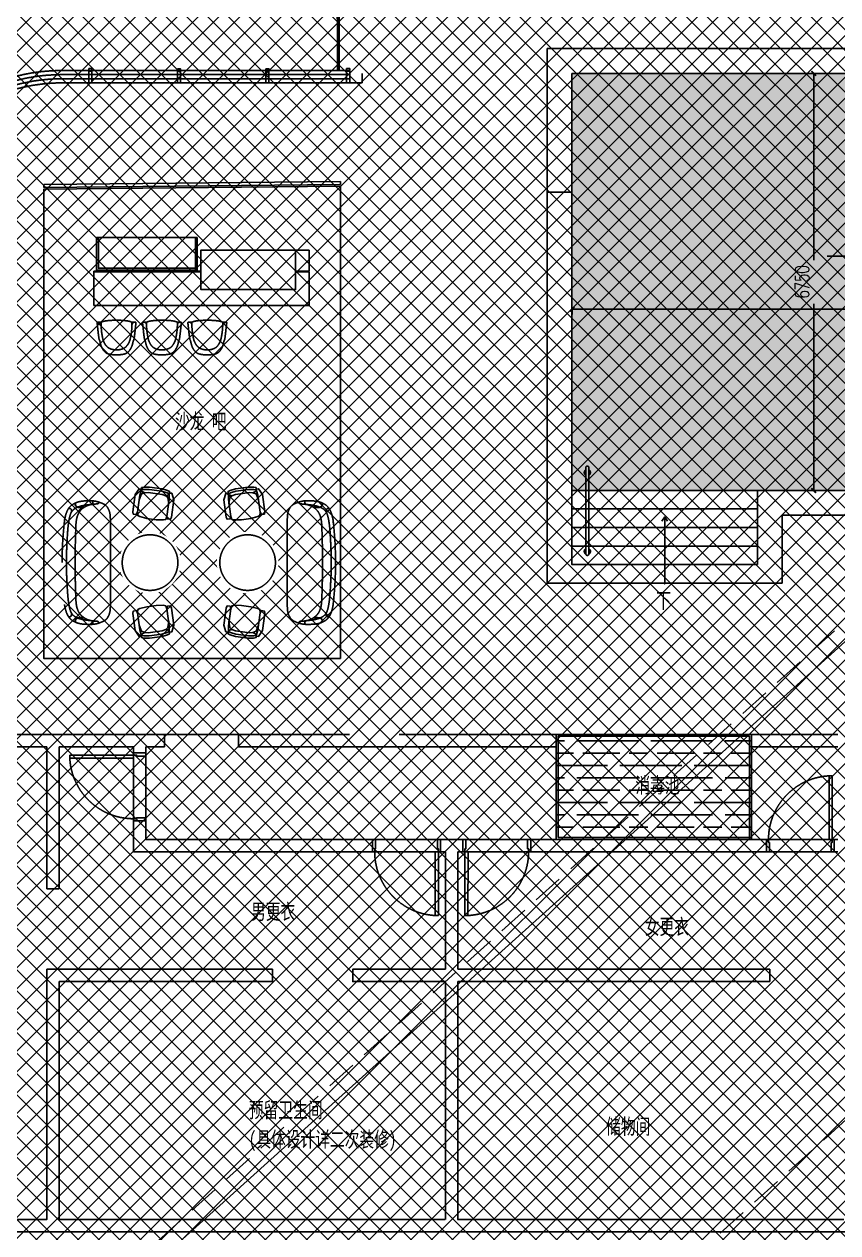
# Model space of a CAD drawing. Header units: millimetres. Extents: x 12325263 to 13848842, y -1463133 to 573208.
# Drawn here: x 12522110 to 12535278, y -596800 to -577237 of the extents above; entities that cross this region are included whole.
import ezdxf
from ezdxf.xclip import XClip

# ---------------------------------------------------------------- set-up
doc = ezdxf.new("R2010")
doc.units = ezdxf.units.MM
doc.header["$LTSCALE"] = 1000
doc.header["$XCLIPFRAME"] = 0
doc.linetypes.add('ACAD_ISO02W100', pattern=[15, 12, -3])
doc.linetypes.add('DASHED2', pattern=[0.375, 0.25, -0.125])
for name, color, linetype in [('0-LA轮廓线', 4, 'Continuous'), ('10# 1层平面图$0$外立面', 83, 'Continuous'), ('11# 首层平面图(售)$0$11#楼二层平面图(售)$0$首二层+地下室_04(1)$0$1#楼首层平面图$0$12#楼二层平面图$0$STAIR', 2, 'Continuous'), ('A-WALL-PATT', 8, 'Continuous'), ('s-首层组合pm$0$hs$0$首二层+地下室_04(1)$0$0F$0$12#楼首层平面图$0$CURTWALL', 2, 'Continuous'), ('投影线', 6, 'ACAD_ISO02W100')]:
    doc.layers.add(name, color=color, linetype=linetype)
doc.layers.add('20230727修改', color=6, linetype='Continuous', plot=False)
doc.styles.add('10# 1层平面图$0$_TCH_DIM_T3', font='SIMPLEX.shx', dxfattribs={"width": 0.705882, "bigfont": 'GBCBIG.shx'})
doc.styles.add('10# 1层平面图$0$首二层+地下室_04(1)$0$0F$0$TITXV', font='', dxfattribs={"width": 0.7})
doc.styles.get('10# 1层平面图$0$首二层+地下室_04(1)$0$0F$0$TITXV').set_extended_font_data('SimSun')
doc.dimstyles.new('10# 1层平面图$0$_TCH_ARCH&&75', dxfattribs={"dimtxt": 223.125, "dimasz": 75, "dimexe": 187.5, "dimexo": 225, "dimgap": 75, "dimtad": 1, "dimdec": 0, "dimzin": 0, "dimdsep": 46, "dimtxsty": '10# 1层平面图$0$_TCH_DIM_T3', "dimblk": '10# 1层平面图$0$_ArchTick', "dimcen": 0.09, "dimclrt": 7, "dimazin": 2, "dimtfac": 1, "dimtdec": 0, "dimtix": 1, "dimtmove": 2, "dimatfit": 3, "dimfxl": 1, "dimtolj": 1, "dimtzin": 0, "dimarcsym": 0})

# ---------------------------------------------------------------- blocks, each defined once
blk = doc.blocks.new('A$C624508B3')
at = {"layer": '0-LA轮廓线', "color": 250}
blk.add_lwpolyline([(-30176, -144315), (-29990, -145300)], dxfattribs=at)
blk = doc.blocks.new('10# 1层平面图$0$156132')
at = {"layer": '10# 1层平面图$0$外立面'}
blk.add_line((0, 10), (0, -7), dxfattribs=at)
for points in [[(25, 200), (25, 10), (-25, 10), (-25, 200)], [(-25, -30), (-25, 0), (25, 0), (25, -30)]]:
    blk.add_lwpolyline(points, close=True, dxfattribs=at)
blk = doc.blocks.new('10# 1层平面图$0$_ArchTick')
at = {"color": 0, "linetype": 'ByBlock', "const_width": 0.4}
blk.add_lwpolyline([(-0.5, -0.5), (0.5, 0.5)], dxfattribs=at)
blk = doc.blocks.new('*D1701')
at = {"layer": '11# 首层平面图(售)$0$11#楼二层平面图(售)$0$首二层+地下室_04(1)$0$1#楼首层平面图$0$12#楼二层平面图$0$STAIR', "color": 0, "lineweight": -2, "transparency": 16777216}
for p, q in [((97835, 87826), (122458, 92150)), ((122457, 92155), (122490, 91965)), ((97834, 87831), (97867, 87642))]:
    blk.add_line(p, q, dxfattribs=at)
at = {"layer": 'Defpoints', "color": 0, "transparency": 16777216}
for p in [(122397, 92495, 0), (122458, 92150), (97774, 88171, 0)]:
    blk.add_point(p, dxfattribs=at)
at = {"layer": '11# 首层平面图(售)$0$11#楼二层平面图(售)$0$首二层+地下室_04(1)$0$1#楼首层平面图$0$12#楼二层平面图$0$STAIR', "color": 0, "lineweight": -2, "transparency": 16777216, "xscale": 75.00000000000001, "yscale": 75.00000000000001, "zscale": 75.00000000000001}
for p, rotation in [((122458, 92150), 9.958755057499367), ((97835, 87826), 189.9587550574994)]:
    blk.add_blockref('10# 1层平面图$0$_ArchTick', p, dxfattribs=dict(at, rotation=rotation))
at = {"layer": '11# 首层平面图(售)$0$11#楼二层平面图(售)$0$首二层+地下室_04(1)$0$1#楼首层平面图$0$12#楼二层平面图$0$STAIR', "color": 7, "transparency": 16777216, "insert": (110114, 90172), "char_height": 223.1, "attachment_point": 5, "rotation": 9.9588, "style": '10# 1层平面图$0$_TCH_DIM_T3'}
blk.add_mtext('\\A1;25000', dxfattribs=at)
blk = doc.blocks.new('*D1702')
at = {"layer": '11# 首层平面图(售)$0$11#楼二层平面图(售)$0$首二层+地下室_04(1)$0$1#楼首层平面图$0$12#楼二层平面图$0$STAIR', "color": 0, "lineweight": -2, "transparency": 16777216}
for p, q in [((101028, 92261), (100843, 92228)), ((101028, 92261), (101550, 89284)), ((102195, 85612), (101672, 88589)), ((102195, 85612), (102010, 85580))]:
    blk.add_line(p, q, dxfattribs=at)
at = {"layer": 'Defpoints', "color": 0, "transparency": 16777216}
for p in [(101139, 92280, 0), (102195, 85612), (102306, 85632, 0)]:
    blk.add_point(p, dxfattribs=at)
at = {"layer": '11# 首层平面图(售)$0$11#楼二层平面图(售)$0$首二层+地下室_04(1)$0$1#楼首层平面图$0$12#楼二层平面图$0$STAIR', "color": 0, "lineweight": -2, "transparency": 16777216, "xscale": 75.00000000000001, "yscale": 75.00000000000001, "zscale": 75.00000000000001}
for p, rotation in [((101028, 92261), 99.95875505749936), ((102195, 85612), 279.9587550574994)]:
    blk.add_blockref('10# 1层平面图$0$_ArchTick', p, dxfattribs=dict(at, rotation=rotation))
at = {"layer": '11# 首层平面图(售)$0$11#楼二层平面图(售)$0$首二层+地下室_04(1)$0$1#楼首层平面图$0$12#楼二层平面图$0$STAIR', "color": 7, "transparency": 16777216, "insert": (101428, 88904), "char_height": 223.1, "attachment_point": 5, "rotation": 99.9588, "style": '10# 1层平面图$0$_TCH_DIM_T3'}
blk.add_mtext('\\A1;6750', dxfattribs=at)
blk = doc.blocks.new('A$C3A5F05FE')
at = {"layer": '11# 首层平面图(售)$0$11#楼二层平面图(售)$0$首二层+地下室_04(1)$0$1#楼首层平面图$0$12#楼二层平面图$0$STAIR'}
h = blk.add_hatch(dxfattribs=at)
h.set_pattern_fill('DOTS', color=252, scale=100, angle=-35.0412)
h.set_pattern_definition([(334.91748, (83438.72, 80187.34), (139.1876, 110.1307), [0, -158.75])])
h.paths.add_polyline_path([(97174.6, 91585), (121797.9, 95908.5), (122965.4, 89259.4), (98342.1, 84935.9)])
h = blk.add_hatch(dxfattribs=at)
h.set_pattern_fill('GOST_WOOD', color=252, scale=100, angle=90.00008)
h.set_pattern_definition([(189.95875, (23226.2, 422548.1), (-103.7635, 590.9595), [1000, -200]), (189.95875, (23388.6, 422779.7), (-103.7635, 590.9595), [600, -150, 300, -150]), (189.95875, (23649.5, 423028.55), (-103.7635, 590.9595), [1000, -200])])
h.paths.add_polyline_path([(99068.8, 79327), (102178.1, 79873), (101884.1, 81547.4), (98774.8, 81001.4)])
at = {"layer": '11# 首层平面图(售)$0$11#楼二层平面图(售)$0$首二层+地下室_04(1)$0$1#楼首层平面图$0$12#楼二层平面图$0$STAIR', "color": 252}
for p, q in [((97174.6, 91585, 0), (121797.9, 95908.5, 0)), ((98549.7, 83753.6, 0), (97174.6, 91585, 0)), ((93623.3, 91007.6, 0), (89035.8, 90202.1, 0)), ((93854.9, 90845.2, 0), (93828.3, 90996.6, 0)), ((93634.8, 90941.9, 0), (89047.3, 90136.4, 0)), ((93646.3, 90876.2, 0), (89058.8, 90070.7, 0)), ((93657.9, 90810.6, 0), (89070.4, 90005.1, 0)), ((93657.9, 90810.6, 0), (93854.9, 90845.2, 0)), ((97112.8, 89624, 0), (97506.8, 89693.2, 0)), ((122965.4, 89259.4, 0), (98342.1, 84935.9, 0)), ((93540.2, 87693.3, 0), (93480.5, 88033.1, 0)), ((93540.2, 87693.3, 0), (93323.6, 87655.3, 0)), ((93541.9, 87683.5, 0), (93325.4, 87645.5, 0)), ((93636.2, 87146.7, 0), (93541.9, 87683.5, 0)), ((90105.6, 87090.3, 0), (91077.9, 87261, 0)), ((90107.3, 87080.4, 0), (91079.6, 87251.1, 0)), ((91812.6, 87390, 0), (91077.9, 87261, 0)), ((91814.3, 87380.1, 0), (91079.6, 87251.1, 0)), ((90201.6, 86543.6, 0), (90105.6, 87090.3, 0)), ((93636.2, 87146.7, 0), (90201.6, 86543.6, 0)), ((91631.4, 86523.8, 0), (91573.5, 86513.7, 0)), ((91761.1, 86546.6, 0), (91819, 86556.8, 0)), ((92353.9, 86650.7, 0), (92296.1, 86640.5, 0)), ((90314.7, 86292.6, 0), (90372.5, 86302.8, 0)), ((90907.5, 86396.7, 0), (90849.6, 86386.5, 0)), ((91038.6, 86419.7, 0), (91096.5, 86429.9, 0)), ((92133.2, 86167.6, 0), (92133.2, 86167.6, 0)), ((92133.2, 86167.6, 0), (92133.3, 86167.6, 0)), ((92133.2, 86167.6, 0), (92133.3, 86167.6, 0)), ((92133.2, 86167.6, 0), (92133.2, 86167.6, 0)), ((92133.2, 86167.6, 0), (92133.3, 86167.6, 0)), ((92133.2, 86167.6, 0), (92133.2, 86167.6, 0)), ((92133.2, 86167.6, 0), (92133.2, 86167.6, 0)), ((92133.2, 86167.6, 0), (92133.3, 86167.6, 0)), ((92135.8, 86152.8, 0), (92135.8, 86152.8, 0)), ((92135.8, 86152.8, 0), (92135.9, 86152.8, 0)), ((92135.8, 86152.8, 0), (92135.9, 86152.8, 0)), ((92135.8, 86152.8, 0), (92135.8, 86152.8, 0)), ((92135.8, 86152.8, 0), (92135.9, 86152.8, 0)), ((92135.8, 86152.8, 0), (92135.8, 86152.8, 0)), ((92135.8, 86152.8, 0), (92135.8, 86152.8, 0)), ((92135.8, 86152.8, 0), (92135.9, 86152.8, 0)), ((90686.8, 85913.6, 0), (90686.7, 85913.6, 0)), ((90686.8, 85913.6, 0), (90686.7, 85913.6, 0)), ((90686.8, 85913.6, 0), (90686.7, 85913.6, 0)), ((90686.8, 85913.6, 0), (90686.7, 85913.6, 0)), ((90686.8, 85913.6, 0), (90686.8, 85913.6, 0)), ((90686.8, 85913.6, 0), (90686.8, 85913.6, 0)), ((90686.8, 85913.6, 0), (90686.8, 85913.6, 0)), ((90686.8, 85913.6, 0), (90686.8, 85913.6, 0)), ((90689.4, 85898.8, 0), (90689.3, 85898.8, 0)), ((90689.4, 85898.8, 0), (90689.3, 85898.8, 0)), ((90689.4, 85898.8, 0), (90689.3, 85898.8, 0)), ((90689.4, 85898.8, 0), (90689.3, 85898.8, 0)), ((90689.4, 85898.8, 0), (90689.4, 85898.8, 0)), ((90689.4, 85898.8, 0), (90689.4, 85898.8, 0)), ((90689.4, 85898.8, 0), (90689.4, 85898.8, 0)), ((90689.4, 85898.8, 0), (90689.4, 85898.8, 0)), ((91410.7, 86040.7, 0), (91410.6, 86040.7, 0)), ((91410.7, 86040.7, 0), (91410.6, 86040.7, 0)), ((91410.7, 86040.7, 0), (91410.6, 86040.7, 0)), ((91410.7, 86040.7, 0), (91410.6, 86040.7, 0)), ((91410.7, 86040.7, 0), (91410.7, 86040.7, 0)), ((91410.7, 86040.7, 0), (91410.7, 86040.7, 0)), ((91410.7, 86040.7, 0), (91410.7, 86040.7, 0)), ((91410.7, 86040.7, 0), (91410.7, 86040.7, 0)), ((91413.3, 86025.9, 0), (91413.2, 86025.9, 0)), ((91413.3, 86025.9, 0), (91413.2, 86025.9, 0)), ((91413.3, 86025.9, 0), (91413.2, 86025.9, 0)), ((91413.3, 86025.9, 0), (91413.2, 86025.9, 0)), ((91413.3, 86025.9, 0), (91413.3, 86025.9, 0)), ((91413.3, 86025.9, 0), (91413.3, 86025.9, 0)), ((91413.3, 86025.9, 0), (91413.3, 86025.9, 0)), ((91413.3, 86025.9, 0), (91413.3, 86025.9, 0)), ((101349.2, 85158.9, 0), (98394.1, 84640, 0)), ((101401.1, 84863.4, 0), (98445.9, 84344.6, 0)), ((100077.4, 83727.4, 0), (99893.9, 84772.9, 0)), ((101453, 84568, 0), (98497.8, 84049.1, 0)), ((101504.8, 84272.5, 0), (98549.7, 83753.6, 0)), ((92870.3, 83932.7, 0), (92878.1, 83908.5, 0)), ((92906.5, 83944.4, 0), (92874.2, 83920.6, 0)), ((92987.2, 83983.8, 0), (92906.5, 83944.4, 0)), ((92934.2, 83900, 0), (92990.7, 83931.5, 0)), ((93180.6, 84046.1, 0), (92987.2, 83983.8, 0)), ((92990.7, 83931.5, 0), (93208.3, 84001.7, 0)), ((93269.2, 84061.3, 0), (93180.6, 84046.1, 0)), ((93208.3, 84001.7, 0), (93260.6, 84005.2, 0)), ((93260.6, 84005.2, 0), (93313.2, 84048.8, 0)), ((93316.7, 83996.6, 0), (93260.6, 84005.2, 0)), ((93309.3, 84060.9, 0), (93269.2, 84061.3, 0)), ((93313.2, 84048.8, 0), (93305.4, 84073, 0)), ((93313.2, 84048.8, 0), (93348.7, 83980.2, 0)), ((93372.1, 83907.7, 0), (93316.7, 83996.6, 0)), ((93348.7, 83980.2, 0), (93434.4, 83714.3, 0)), ((101556.7, 83977, 0), (98601.6, 83458.1, 0)), ((101556.7, 83977, 0), (101950.7, 84046.2, 0)), ((91476.1, 83726.3, 0), (91475.2, 83751.6, 0)), ((91475.7, 83739, 0), (91513.3, 83753, 0)), ((91513.3, 83753, 0), (91601.7, 83768.9, 0)), ((91601.7, 83768.9, 0), (91804.7, 83776.1, 0)), ((91804.7, 83776.1, 0), (91894, 83766.6, 0)), ((91933, 83742.6, 0), (91883.2, 83715.4, 0)), ((91894, 83766.6, 0), (91932.6, 83755.3, 0)), ((91932.1, 83768, 0), (91933, 83742.6, 0)), ((91933, 83742.6, 0), (91948.4, 83666.9, 0)), ((92878.1, 83908.5, 0), (92934.2, 83900, 0)), ((92878.1, 83908.5, 0), (92889.4, 83832.1, 0)), ((92889.4, 83832.1, 0), (92975.1, 83566.2, 0)), ((92905.7, 83864.1, 0), (92934.2, 83900, 0)), ((92912.7, 83759.6, 0), (92905.7, 83864.1, 0)), ((91476.1, 83726.3, 0), (91466.1, 83649.7, 0)), ((91466.1, 83649.7, 0), (91476.1, 83370.4, 0)), ((91468.9, 83573.5, 0), (91490.6, 83676, 0)), ((91540.5, 83703.2, 0), (91476.1, 83726.3, 0)), ((91490.6, 83676, 0), (91540.5, 83703.2, 0)), ((91590.8, 83717.7, 0), (91540.5, 83703.2, 0)), ((91819.2, 83725.8, 0), (91590.8, 83717.7, 0)), ((91883.2, 83715.4, 0), (91819.2, 83725.8, 0)), ((91922.1, 83691.4, 0), (91883.2, 83715.4, 0)), ((91951.2, 83590.8, 0), (91922.1, 83691.4, 0)), ((91948.4, 83666.9, 0), (91958.4, 83387.7, 0)), ((91064.6, 83183.1, 0), (91185.7, 82493.6, 0)), ((94127.2, 82299.4, 0), (94006.2, 82988.8, 0)), ((93243.4, 81815.6, 0), (93233.4, 82094.8, 0)), ((93725.7, 81832.8, 0), (93715.7, 82112, 0)), ((92302.5, 81650.3, 0), (92216.8, 81916.3, 0)), ((93240.7, 81891.7, 0), (93269.7, 81791.1, 0)), ((93258.9, 81739.9, 0), (93243.4, 81815.6, 0)), ((93269.7, 81791.1, 0), (93308.7, 81767.1, 0)), ((93601.1, 81764.8, 0), (93651.4, 81779.3, 0)), ((93701.3, 81806.5, 0), (93651.4, 81779.3, 0)), ((93651.4, 81779.3, 0), (93715.8, 81756.2, 0)), ((93723, 81909, 0), (93701.3, 81806.5, 0)), ((93715.8, 81756.2, 0), (93725.7, 81832.8, 0)), ((101884.1, 81547.4, 0), (103262.7, 81789.4, 0)), ((91843.2, 81502.3, 0), (91757.5, 81768.2, 0)), ((92257.7, 81582.5, 0), (92201.1, 81550.9, 0)), ((92286.1, 81618.4, 0), (92257.7, 81582.5, 0)), ((92313.8, 81573.9, 0), (92257.7, 81582.5, 0)), ((92279.1, 81722.9, 0), (92286.1, 81618.4, 0)), ((92313.8, 81573.9, 0), (92302.5, 81650.3, 0)), ((93258.9, 81739.9, 0), (93308.7, 81767.1, 0)), ((93259.8, 81714.5, 0), (93258.9, 81739.9, 0)), ((93297.8, 81715.8, 0), (93259.3, 81727.2, 0)), ((93387.1, 81706.3, 0), (93297.8, 81715.8, 0)), ((93308.7, 81767.1, 0), (93372.6, 81756.6, 0)), ((93372.6, 81756.6, 0), (93601.1, 81764.8, 0)), ((93590.2, 81713.6, 0), (93387.1, 81706.3, 0)), ((93678.6, 81729.5, 0), (93590.2, 81713.6, 0)), ((93716.2, 81743.5, 0), (93678.6, 81729.5, 0)), ((93715.8, 81756.2, 0), (93716.7, 81730.8, 0)), ((101918.7, 81350.4, 0), (103297.3, 81592.4, 0)), ((91819.8, 81574.8, 0), (91875.2, 81485.9, 0)), ((91878.7, 81433.6, 0), (91843.2, 81502.3, 0)), ((91875.2, 81485.9, 0), (91931.3, 81477.3, 0)), ((91931.3, 81477.3, 0), (91878.7, 81433.6, 0)), ((91878.7, 81433.6, 0), (91886.5, 81409.5, 0)), ((91882.6, 81421.5, 0), (91922.7, 81421.1, 0)), ((91922.7, 81421.1, 0), (92011.2, 81436.3, 0)), ((91983.6, 81480.8, 0), (91931.3, 81477.3, 0)), ((92201.1, 81550.9, 0), (91983.6, 81480.8, 0)), ((92011.2, 81436.3, 0), (92204.6, 81498.7, 0)), ((92204.6, 81498.7, 0), (92285.3, 81538.1, 0)), ((92285.3, 81538.1, 0), (92317.7, 81561.8, 0)), ((92321.6, 81549.7, 0), (92313.8, 81573.9, 0)), ((101918.7, 81350.4, 0), (101884.1, 81547.4, 0)), ((96269.7, 80561.5, 0), (98774.8, 81001.4, 0)), ((98809.4, 80804.4, 0), (98774.8, 81001.4, 0)), ((93744.8, 79915.2, 0), (98809.4, 80804.4, 0)), ((93710.3, 80112.2, 0), (95479.5, 80422.8, 0)), ((92528.3, 79904.6, 0), (93710.3, 80112.2, 0)), ((93744.8, 79915.2, 0), (93710.3, 80112.2, 0)), ((99068.8, 79327, 0), (103556.7, 80115, 0)), ((102451.8, 79921, 0), (103466.3, 80099.2, 0)), ((88390.2, 79178, 0), (92528.3, 79904.6, 0)), ((92562.9, 79707.6, 0), (92528.3, 79904.6, 0)), ((102212.7, 79676, 0), (103591.3, 79918, 0)), ((103486.1, 79899.6, 0), (102501.2, 79726.6, 0)), ((90887.1, 79413.4, 0), (92069.1, 79620.9, 0)), ((92069.1, 79620.9, 0), (92363, 77946.5, 0)), ((92266, 79655.5, 0), (92562.9, 79707.6, 0)), ((92266, 79655.5, 0), (92525.4, 78178.1, 0)), ((98906.4, 79095.5, 0), (102212.7, 79676, 0)), ((92270.3, 78474.8, 0), (92092.2, 79489.3, 0)), ((92291.7, 79509.1, 0), (92464.7, 78524.2, 0)), ((88424.8, 78981.1, 0), (90690.1, 79378.8, 0)), ((90690.1, 79378.8, 0), (91087.9, 77113.5, 0)), ((90887.1, 79413.4, 0), (91284.9, 77148.1, 0)), ((92525.4, 78178.1, 0), (99068.8, 79327, 0)), ((97627.1, 79073.9, 0), (98612, 79246.8, 0)), ((97533.8, 78854.4, 0), (98906.4, 79095.5, 0)), ((98661.4, 79052.4, 0), (97646.9, 78874.3, 0)), ((97174.3, 78994.4, 0), (96189.4, 78821.4, 0)), ((97533.8, 78854.4, 0), (97862.4, 76983.1, 0)), ((96084.2, 78599.9, 0), (97336.8, 78819.9, 0)), ((96209.2, 78621.9, 0), (97223.7, 78800, 0)), ((97336.8, 78819.9, 0), (97665.4, 76948.5, 0)), ((92363, 77946.5, 0), (96084.2, 78599.9, 0)), ((97862.4, 76983.1, 0), (102834.5, 77856.1, 0)), ((102869.1, 77659.1, 0), (102834.5, 77856.1, 0)), ((97897, 76786.1, 0), (102869.1, 77659.1, 0)), ((91072.3, 77202.1, 0), (91087.9, 77113.5, 0)), ((91087.9, 77113.5, 0), (91284.9, 77148.1, 0)), ((97700, 76751.5, 0), (98365.8, 72959.5, 0)), ((97897, 76786.1, 0), (98562.8, 72994.1, 0)), ((94942.4, 76267.3, 0), (94907.8, 76464.3, 0)), ((91544.3, 75670.7, 0), (94942.4, 76267.3, 0)), ((91544.3, 75670.7, 0), (91760.5, 74439.5, 0)), ((91760.5, 74439.5, 0), (92210.1, 71878.7, 0))]:
    blk.add_line(p, q, dxfattribs=at)
at = {"layer": '11# 首层平面图(售)$0$11#楼二层平面图(售)$0$首二层+地下室_04(1)$0$1#楼首层平面图$0$12#楼二层平面图$0$STAIR', "color": 252, "elevation": 0}
for points in [[(98601.6, 83458.1), (98207.6, 83388.9), (96711.5, 91909.8), (122122.7, 96371.6), (123428.6, 88934.6), (101760.4, 85130), (101950.7, 84046.2)], [(93517.7, 92765.9), (93500.4, 92864.4), (93106.4, 92795.2), (93426.4, 90973)], [(93488.2, 92760.7), (93476, 92829.7), (93141.2, 92770.9), (93455.9, 90978.2)], [(101752.1, 89385.4), (118407.3, 92309.8), (118233.5, 92360.1)], [(93264, 87995.1), (93374.8, 87363.6), (91863.8, 87098.3), (91753, 87729.8), (93480.5, 88033.1)], [(101297.2, 85454.7), (101504.8, 84272.5)], [(99859.6, 84694.9), (99893.9, 84772.9), (99952.6, 84711.2)], [(93305.4, 84073), (93297.6, 84097.2), (93257.5, 84097.6), (93169, 84082.4), (92975.6, 84020), (92894.8, 83980.7), (92862.5, 83956.9), (92870.3, 83932.7), (92834, 83921), (92816.8, 83808.7), (92902.6, 83542.8), (92926.3, 83510.5), (92974.7, 83526), (92975.1, 83566.2), (93002.8, 83521.7), (93042.9, 83521.4), (93155.6, 83544.3), (93300.7, 83591.1), (93405.5, 83638.3), (93437.9, 83662), (93434.4, 83714.3), (93458.2, 83681.9), (93506.5, 83697.5), (93506.9, 83737.7), (93421.2, 84003.6), (93341.7, 84084.7), (93305.4, 84073), (93297.6, 84097.2)], [(91475.2, 83751.6), (91474.3, 83777), (91511.9, 83791.1), (91600.3, 83807), (91803.4, 83814.2), (91892.7, 83804.7), (91931.2, 83793.4), (91932.1, 83768), (91970.2, 83769.4), (92024.6, 83669.6), (92034.6, 83390.4), (92023.2, 83351.9), (91972.5, 83350.1), (91958.4, 83387.7), (91947.5, 83336.5), (91909.9, 83322.4), (91796.2, 83305.6), (91643.8, 83300.2), (91529.2, 83308.8), (91490.6, 83320.1), (91476.1, 83370.4), (91464.8, 83331.9), (91414, 83330.1), (91400, 83367.7), (91390, 83646.9), (91437.1, 83750.3), (91475.2, 83751.6), (91474.3, 83777)], [(93716.7, 81730.8), (93717.6, 81705.4), (93680, 81691.4), (93591.6, 81675.5), (93388.5, 81668.2), (93299.2, 81677.8), (93260.7, 81689.1), (93259.8, 81714.5), (93221.7, 81713.1), (93167.3, 81812.8), (93157.3, 82092), (93168.6, 82130.6), (93219.4, 82132.4), (93233.4, 82094.8), (93244.3, 82146), (93281.9, 82160), (93395.7, 82176.8), (93548, 82182.3), (93662.7, 82173.7), (93701.2, 82162.3), (93715.7, 82112), (93727.1, 82150.6), (93777.8, 82152.4), (93791.9, 82114.7), (93801.9, 81835.5), (93754.7, 81732.2), (93716.7, 81730.8), (93717.6, 81705.4)], [(91886.5, 81409.5), (91894.3, 81385.3), (91934.4, 81384.9), (92022.9, 81400.1), (92216.3, 81462.4), (92297, 81501.8), (92329.4, 81525.6), (92321.6, 81549.7), (92357.9, 81561.4), (92375, 81673.7), (92289.3, 81939.6), (92265.5, 81972), (92217.2, 81956.4), (92216.8, 81916.3), (92189.1, 81960.7), (92148.9, 81961.1), (92036.3, 81938.1), (91891.2, 81891.4), (91786.3, 81844.2), (91754, 81820.4), (91757.5, 81768.2), (91733.7, 81800.5), (91685.3, 81785), (91684.9, 81744.8), (91770.7, 81478.9), (91850.2, 81397.8), (91886.5, 81409.5), (91894.3, 81385.3)], [(97700, 76751.5), (96222.8, 76492.1), (96188.3, 76689.1), (97665.4, 76948.5)], [(91822.9, 72927.4), (91312.7, 75833), (94907.8, 76464.3)], [(103584.2, 73875.8), (104716.5, 74074.6)], [(98557.9, 72993.2), (103584.2, 73875.8)], [(89557.6, 72529.6), (89747.8, 71446.3), (92013.1, 71844.1), (91822.9, 72927.4)], [(94426.3, 72267.8), (98360.9, 72958.6)], [(89557.6, 72529.6), (89747.8, 71446.3), (92013.1, 71844.1)], [(92210.1, 71878.7), (94426.3, 72267.8)]]:
    blk.add_lwpolyline(points, dxfattribs=at)
for points in [[(89069, 88333.4), (93786.8, 89210.4), (93794.7, 89165.4), (89076.9, 88288.4)], [(95122.1, 81606), (90395.9, 80776.1), (89081.8, 88260.1), (93799.7, 89137.1)], [(91660.9, 87916.7), (90056.7, 87635), (90147.5, 87117.9), (91751.7, 87399.6)], [(91631.4, 87911.5), (90086.3, 87640.2), (90171.9, 87152.7), (91717, 87424)], [(101504.8, 84272.5), (98549.7, 83753.6), (98342.1, 84935.9), (101297.2, 85454.7)], [(99068.8, 79327), (102178.1, 79873), (101884.1, 81547.4), (98774.8, 81001.4)], [(99093.2, 79361.8), (102143.4, 79897.3), (101859.8, 81512.6), (98809.6, 80977.1)], [(103288.2, 81113.6), (103239, 81105), (103417.1, 80090.5), (103466.3, 80099.2)], [(103500.8, 80105.2), (103466.3, 80099.2), (103475, 80049.9), (103460.2, 80047.3), (103486.1, 79899.6), (103535.4, 79908.2)], [(102417.4, 79915), (102451.8, 79921), (102460.5, 79871.8), (102475.3, 79874.4), (102501.2, 79726.6), (102452, 79718)], [(91077.7, 79311.2), (91086.3, 79262), (92100.8, 79440.1), (92092.2, 79489.3)], [(92086.1, 79523.8), (92092.2, 79489.3), (92141.4, 79498), (92144, 79483.2), (92291.7, 79509.1), (92283.1, 79558.4)], [(98695.9, 79058.5), (98661.4, 79052.4), (98652.8, 79101.7), (98638, 79099.1), (98612, 79246.8), (98661.3, 79255.5)], [(97612.5, 78868.3), (97646.9, 78874.3), (97638.3, 78923.6), (97653.1, 78926.1), (97627.1, 79073.9), (97577.9, 79065.2)], [(97258.2, 78806), (97223.7, 78800), (97215, 78849.2), (97200.3, 78846.6), (97174.3, 78994.4), (97223.6, 79003)], [(97825.1, 77859.8), (97874.3, 77868.5), (97696.2, 78883), (97646.9, 78874.3)], [(96174.7, 78615.8), (96209.2, 78621.9), (96200.6, 78671.1), (96215.3, 78673.7), (96189.4, 78821.4), (96140.2, 78812.8)], [(97401.8, 77785.5), (97352.6, 77776.9), (97174.4, 78791.3), (97223.7, 78800)], [(92276.3, 78440.4), (92270.3, 78474.8), (92319.5, 78483.5), (92316.9, 78498.3), (92464.7, 78524.2), (92473.3, 78475)]]:
    blk.add_lwpolyline(points, close=True, dxfattribs=at)
blk.add_lwpolyline([(98498.6, 85339.3, -1), (98547.8, 85348), (98789.4, 83972, -1), (98740.2, 83963.3)], format="xyb", close=True, dxfattribs=at)
blk.add_lwpolyline([(98498.6, 85339.3, -1), (98547.8, 85348), (98789.4, 83972, -1), (98740.2, 83963.3)], format="xyb", close=True, dxfattribs=at)
for points in [[(94525.1, 83963.3, 0.3009097), (94494.6, 83963.9, 0.2471033), (94478.9, 83930, 0.1098999), (94494.6, 83890.2)], [(90365.9, 83233, -0.3009097), (90394.3, 83244, -0.2471033), (90420.6, 83217.5, -0.1098999), (90419.5, 83174.6)], [(94826, 82249.5, -0.3009097), (94797.6, 82238.5, -0.2471033), (94771.2, 82265, -0.1098999), (94772.4, 82307.8)], [(90666.8, 81519.2, 0.3009097), (90697.3, 81518.6, 0.2471033), (90713, 81552.4, 0.1098999), (90697.3, 81592.3)]]:
    blk.add_lwpolyline(points, format="xyb", dxfattribs=at)
at = {"layer": '11# 首层平面图(售)$0$11#楼二层平面图(售)$0$首二层+地下室_04(1)$0$1#楼首层平面图$0$12#楼二层平面图$0$STAIR', "color": 252}
blk.add_circle((100079.2, 83717.6, 0), 10, dxfattribs=at)
for centre, radius, start, end in [((89554.6, 87247.3, 0), 3000, 99.95882, 134.99999), ((89554.6, 87247.3, 0), 2933.3, 99.95882, 134.99999), ((89554.6, 87247.3, 0), 2866.7, 99.95882, 134.99999), ((89554.6, 87247.3, 0), 2800, 99.95882, 134.99999), ((90504.4, 86299.8, 0), 1097.6, 357.23086, 10.67083), ((91631.7, 86478.5, 0), 43.8, 123.41462, 190.98735), ((91638.4, 86468.3, 0), 56, 97.22151, 123.41462), ((91633.4, 86509.7, 0), 14.3, 66.37104, 98.07054), ((91633.4, 86509.8, 0), 14.1, 4.59852, 66.37104), ((91764, 86532.8, 0), 14.1, 133.54646, 195.31897), ((91764.1, 86532.6, 0), 14.3, 101.84696, 133.54646), ((91773.5, 86492, 0), 56, 76.50288, 102.69599), ((91776.3, 86503.9, 0), 43.8, 8.93015, 76.50288), ((92897, 86719.9, 0), 1097.6, 189.24667, 202.68664), ((91227, 86426.7, 0), 1097.6, 357.23086, 10.67083), ((92354.2, 86605.3, 0), 43.8, 123.41462, 190.98735), ((92361, 86595.1, 0), 56, 97.22151, 123.41462), ((92355.9, 86636.5, 0), 14.3, 66.37104, 98.07054), ((92356, 86636.7, 0), 14.1, 4.59852, 66.37104), ((90317.5, 86278.8, 0), 14.1, 133.54646, 195.31897), ((90317.6, 86278.6, 0), 14.3, 101.84696, 133.54646), ((90327, 86238, 0), 56, 76.50288, 102.69599), ((90329.8, 86249.9, 0), 43.8, 8.93015, 76.50288), ((91450.5, 86465.9, 0), 1097.6, 189.24667, 202.68664), ((89780.5, 86172.7, 0), 1097.6, 357.23086, 10.67083), ((90907.8, 86351.4, 0), 43.8, 123.41462, 190.98735), ((90914.5, 86341.2, 0), 56, 97.22151, 123.41462), ((90909.5, 86382.6, 0), 14.3, 66.37104, 98.07054), ((90909.5, 86382.7, 0), 14.1, 4.59852, 66.37104), ((91041.4, 86405.9, 0), 14.1, 133.54646, 195.31897), ((91041.5, 86405.7, 0), 14.3, 101.84696, 133.54646), ((91050.9, 86365.1, 0), 56, 76.50288, 102.69599), ((91053.7, 86377, 0), 43.8, 8.93015, 76.50288), ((92174.4, 86593, 0), 1097.6, 189.24667, 202.68664), ((92138.1, 86399.7, 0), 273.9, 202.11056, 234.03072), ((92049.5, 86384.1, 0), 273.9, 325.88678, 357.80694), ((90603.1, 86130.1, 0), 273.9, 325.88678, 357.80694), ((91415.6, 86272.8, 0), 273.9, 202.11056, 234.03072), ((91327, 86257.2, 0), 273.9, 325.88678, 357.80694), ((90691.7, 86145.7, 0), 273.9, 202.11056, 234.03072), ((98537.1, 85264.6, 0), 50, 129.95798, 249.95777), ((98537.1, 85264.6, 0), 50, 129.95798, 249.95777), ((98537.1, 85264.6, 0), 50, 309.95798, 69.95777), ((98537.1, 85264.6, 0), 50, 309.95798, 69.95777), ((94219.8, 83606, 0), 429.3, 101.29714, 120.18458), ((94032.3, 83979.4, 0), 11.4, 114.08791, 234.50202), ((94053, 84008.4, 0), 47, 234.50202, 276.90726), ((94138.8, 84003.6, 0), 23.5, 96.42274, 172.98822), ((94153.7, 84006.4, 0), 38.2, 179.84191, 266.08305), ((94240.9, 84358.8, 0), 413.8, 272.85428, 287.52683), ((94247.1, 84329.3, 0), 387.7, 273.3211, 287.94851), ((94353.7, 84008.9, 0), 46.2, 284.86281, 40.54247), ((94353.7, 84008.9, 0), 50.2, 284.86281, 34.71655), ((98757.9, 84007, 0), 50, 129.95825, 249.95826), ((98757.9, 84007, 0), 50, 129.95825, 249.95826), ((98757.9, 84007, 0), 50, 309.95825, 69.95826), ((98757.9, 84007, 0), 50, 309.95825, 69.95826), ((89141.7, 82156.8, 0), 5715.1, 9.74084, 16.54995), ((90511.5, 83334.3, 0), 50.2, 165.20095, 275.05469), ((90511.5, 83334.3, 0), 46.2, 159.37503, 275.05469), ((90715.3, 83402.5, 0), 23.5, 26.92928, 103.49476), ((90774.6, 83001, 0), 429.3, 79.73292, 98.62036), ((90700.4, 83400, 0), 38.2, 293.83445, 20.07558), ((90794.3, 83436.3, 0), 47, 283.01024, 325.41548), ((90823.6, 83416, 0), 11.4, 325.41548, 85.82959), ((90498.3, 83701.7, 0), 413.8, 272.39067, 287.06322), ((90502.6, 83671.8, 0), 387.7, 271.96899, 286.5964), ((96042.7, 83368.5, 0), 5715.1, 183.36755, 190.17666), ((89149.2, 82114, 0), 5715.1, 3.36755, 10.17666), ((94696.1, 81754.8, 0), 439.8, 92.57829, 106.26341), ((94690.4, 81798.2, 0), 400.2, 92.06724, 106.17802), ((94680.4, 82148.2, 0), 50.2, 345.20095, 95.05469), ((94680.4, 82148.2, 0), 46.2, 339.37503, 95.05469), ((94417.2, 82481.4, 0), 429.3, 259.73292, 278.62036), ((94417.2, 82481.4, 0), 429.3, 259.73292, 278.62036), ((94368.2, 82066.4, 0), 11.4, 145.41548, 265.82959), ((94397.6, 82046.2, 0), 47, 103.01024, 145.41548), ((94491.5, 82082.4, 0), 38.2, 113.83445, 200.07558), ((94476.5, 82080, 0), 23.5, 206.92928, 283.49476), ((90838.2, 81473.5, 0), 50.2, 104.86281, 214.71655), ((90838.2, 81473.5, 0), 46.2, 104.86281, 220.54247), ((90948, 81141.1, 0), 400.2, 93.73948, 107.85026), ((90957.4, 81098.4, 0), 439.8, 93.65409, 107.33921), ((91038.2, 81476.1, 0), 38.2, 359.84191, 86.08305), ((91053.1, 81478.9, 0), 23.5, 276.42274, 352.98822), ((90972.1, 81876.5, 0), 429.3, 281.29714, 300.18458), ((90972.1, 81876.5, 0), 429.3, 281.29714, 300.18458), ((91138.8, 81474, 0), 47, 54.50202, 96.90726), ((91159.5, 81503, 0), 11.4, 294.08791, 54.50202), ((103468.6, 80098.7, 0), 1032.2, 102.8576, 189.90983), ((92092.6, 79491.7, 0), 1032.2, 192.8576, 279.90983), ((97644.6, 78874.8, 0), 1032.2, 282.8576, 9.90983), ((97225.7, 78801.2, 0), 1032.2, 190.00767, 277.0599)]:
    blk.add_arc(centre, radius, start, end, dxfattribs=at)
at = {"layer": '11# 首层平面图(售)$0$11#楼二层平面图(售)$0$首二层+地下室_04(1)$0$1#楼首层平面图$0$12#楼二层平面图$0$STAIR', "color": 252, "extrusion": (6.40965e-20, -3.65044e-19, -1)}
for centre, major_axis, ratio, start_param, end_param in [((91337, 86459.8, 0), (246.4, 41.4), 0.1679756, 3.0974825, 4.7115832), ((92059.5, 86586.7, 0), (246.4, 41.4), 0.1679756, 3.0974825, 4.7115832), ((90613.1, 86332.7, 0), (246.4, 41.4), 0.1679756, 3.0974825, 4.7115832), ((98448.5, 84010.2, 0), (1349.4, -10142.2), 0.7800634, 1.5151441, 1.5763975), ((86743.3, 81472.3, 0), (-1349.4, 10142.2), 0.7800634, 1.5151441, 1.5763975)]:
    blk.add_ellipse(centre, major_axis=major_axis, ratio=ratio, start_param=start_param, end_param=end_param, dxfattribs=at)
at = {"layer": '11# 首层平面图(售)$0$11#楼二层平面图(售)$0$首二层+地下室_04(1)$0$1#楼首层平面图$0$12#楼二层平面图$0$STAIR', "color": 252}
for centre, major_axis, ratio, start_param, end_param in [((91337.2, 86459.9, 0), (-245.7, -45), 0.1679756, 3.0974825, 4.7115832), ((92059.7, 86586.7, 0), (-245.7, -45), 0.1679756, 3.0974825, 4.7115832), ((90613.3, 86332.7, 0), (-245.7, -45), 0.1679756, 3.0974825, 4.7115832), ((91393.5, 86138.2, 0), (179.7, 31.5), 0.6110074, 3.7330631, 5.696203), ((92116.1, 86265, 0), (179.7, 31.5), 0.6110074, 3.7330631, 5.696203), ((90669.6, 86011.1, 0), (179.7, 31.5), 0.6110074, 3.7330631, 5.696203), ((86661.1, 81940.5, 0), (-2186.4, 9995.2), 0.7800634, 4.6567368, 4.7179902), ((98530.7, 83542, 0), (-2186.4, 9995.2), 0.7800634, 1.5151441, 1.5763975)]:
    blk.add_ellipse(centre, major_axis=major_axis, ratio=ratio, start_param=start_param, end_param=end_param, dxfattribs=at)
for points, knots in [([(91647.5, 86511, 0), (91649.4, 86457.4, 0), (91657.4, 86357.1, 0), (91660.1, 86291.1, 0), (91662.1, 86242.1, 0), (91653.8, 86217.4, 0), (91652.1, 86188.7, 0), (91651.7, 86147.7, 0), (91637.1, 86085.6, 0), (91607.2, 86030.1, 0), (91574.5, 85993.1, 0), (91510.1, 85966.8, 0), (91444.9, 85953.2, 0), (91431.2, 85950.5, 0), (91426.7, 85949.6, 0)], [8.9944298, 8.9944298, 8.9944298, 8.9944298, 41.082552, 96.5875889, 132.9514574, 175.3705833, 202.165551, 229.2611139, 273.4871102, 313.2703624, 365.9118475, 448.7950066, 476.6384391, 490.5439806, 490.5439806, 490.5439806, 490.5439806]), ([(91750.4, 86529, 0), (91766.8, 86478, 0), (91793.5, 86381, 0), (91813.4, 86318, 0), (91828.2, 86271.3, 0), (91844.5, 86250.9, 0), (91855.8, 86224.5, 0), (91870.2, 86186.1, 0), (91905, 86132.6, 0), (91952.1, 86090.6, 0), (91995.4, 86067, 0), (92064.9, 86064.2, 0), (92130.9, 86073.6, 0), (92144.6, 86075.8, 0), (92149.2, 86076.5, 0)], [8.9944298, 8.9944298, 8.9944298, 8.9944298, 41.082552, 96.5875889, 132.9514574, 175.3705833, 202.165551, 229.2611139, 273.4871102, 313.2703624, 365.9118475, 448.7950066, 476.6384391, 490.5439806, 490.5439806, 490.5439806, 490.5439806]), ([(92370.1, 86637.8, 0), (92372, 86584.3, 0), (92379.9, 86484, 0), (92382.6, 86418, 0), (92384.7, 86369, 0), (92376.3, 86344.3, 0), (92374.6, 86315.6, 0), (92374.2, 86274.6, 0), (92359.7, 86212.5, 0), (92329.8, 86156.9, 0), (92297.1, 86120, 0), (92232.6, 86093.7, 0), (92167.4, 86080, 0), (92153.8, 86077.4, 0), (92149.2, 86076.5, 0)], [8.9944298, 8.9944298, 8.9944298, 8.9944298, 41.082552, 96.5875889, 132.9514574, 175.3705833, 202.165551, 229.2611139, 273.4871102, 313.2703624, 365.9118475, 448.7950066, 476.6384391, 490.5439806, 490.5439806, 490.5439806, 490.5439806]), ([(90303.9, 86275, 0), (90320.3, 86224.1, 0), (90347, 86127, 0), (90367, 86064, 0), (90381.7, 86017.3, 0), (90398, 85996.9, 0), (90409.4, 85970.5, 0), (90423.7, 85932.1, 0), (90458.6, 85878.7, 0), (90505.6, 85836.6, 0), (90548.9, 85813, 0), (90618.5, 85810.2, 0), (90684.4, 85819.6, 0), (90698.2, 85821.8, 0), (90702.8, 85822.5, 0)], [8.9944298, 8.9944298, 8.9944298, 8.9944298, 41.082552, 96.5875889, 132.9514574, 175.3705833, 202.165551, 229.2611139, 273.4871102, 313.2703624, 365.9118475, 448.7950066, 476.6384391, 490.5439806, 490.5439806, 490.5439806, 490.5439806]), ([(90923.6, 86383.9, 0), (90925.5, 86330.3, 0), (90933.5, 86230, 0), (90936.2, 86164, 0), (90938.2, 86115, 0), (90929.9, 86090.3, 0), (90928.2, 86061.6, 0), (90927.8, 86020.6, 0), (90913.2, 85958.5, 0), (90883.3, 85903, 0), (90850.6, 85866, 0), (90786.2, 85839.7, 0), (90721, 85826.1, 0), (90707.3, 85823.4, 0), (90702.8, 85822.5, 0)], [8.9944298, 8.9944298, 8.9944298, 8.9944298, 41.082552, 96.5875889, 132.9514574, 175.3705833, 202.165551, 229.2611139, 273.4871102, 313.2703624, 365.9118475, 448.7950066, 476.6384391, 490.5439806, 490.5439806, 490.5439806, 490.5439806]), ([(91027.8, 86402.2, 0), (91044.2, 86351.2, 0), (91070.9, 86254.1, 0), (91090.9, 86191.1, 0), (91105.7, 86144.4, 0), (91121.9, 86124, 0), (91133.3, 86097.6, 0), (91147.6, 86059.2, 0), (91182.5, 86005.8, 0), (91229.5, 85963.7, 0), (91272.8, 85940.1, 0), (91342.4, 85937.3, 0), (91408.3, 85946.8, 0), (91422.1, 85948.9, 0), (91426.7, 85949.6, 0)], [8.9944298, 8.9944298, 8.9944298, 8.9944298, 41.082552, 96.5875889, 132.9514574, 175.3705833, 202.165551, 229.2611139, 273.4871102, 313.2703624, 365.9118475, 448.7950066, 476.6384391, 490.5439806, 490.5439806, 490.5439806, 490.5439806]), ([(94004, 83977, 0), (93988.6, 83967.8, 0), (93955.5, 83948.1, 0), (93909.7, 83907.6, 0), (93885.3, 83849.1, 0), (93870.9, 83771.8, 0), (93879.5, 83715, 0), (93885.1, 83678.3, 0)], [0, 0, 0, 0, 53.8106927, 115.7366769, 179.2479735, 239.6422321, 349.8721978, 349.8721978, 349.8721978, 349.8721978]), ([(94445.7, 83702, 0), (94426.3, 83779, 0), (94393.9, 83842.8, 0), (94330.1, 83915.9, 0), (94202.3, 83976.4, 0), (94113.1, 83969.2, 0), (94060.3, 83962, 0)], [0, 0, 0, 0, 121.5170311, 200.8504111, 310.1127244, 463.4606112, 463.4606112, 463.4606112, 463.4606112]), ([(94620.1, 83784.7, 0), (94609.1, 83814.8, 0), (94579.3, 83896.6, 0), (94512, 83993.1, 0), (94422.7, 84031.4, 0), (94308, 84058.1, 0), (94212.9, 84040.9, 0), (94135.7, 84026.9, 0)], [0, 0, 0, 0, 96.5198511, 262.5176129, 330.1473874, 383.5442014, 614.1819838, 614.1819838, 614.1819838, 614.1819838]), ([(94151, 83968.2, 0), (94209.8, 83973.1, 0), (94320.6, 83982.2, 0), (94469.5, 83941.1, 0), (94523.3, 83843.1, 0), (94556.8, 83757.4, 0), (94587.3, 83655.8, 0), (94614.8, 83541.3, 0), (94644.4, 83420.5, 0), (94671.6, 83295.1, 0), (94691.3, 83190.5, 0), (94702.3, 83129.3, 0), (94705.5, 83111.6, 0)], [0, 0, 0, 0, 178.7981122, 337.1122836, 419.201083, 502.3287101, 615.1674114, 736.2588208, 855.7214132, 988.3472079, 1121.1859501, 1174.9672808, 1174.9672808, 1174.9672808, 1174.9672808]), ([(90337.4, 83032.8, 0), (90337.4, 83064.8, 0), (90337.6, 83151.8, 0), (90368.1, 83265.5, 0), (90438.9, 83331.9, 0), (90537.7, 83396.1, 0), (90633, 83412.3, 0), (90710.3, 83425.4, 0)], [0, 0, 0, 0, 96.5198511, 262.5176129, 330.1473874, 383.5442014, 614.1819838, 614.1819838, 614.1819838, 614.1819838]), ([(90715.8, 83365.1, 0), (90659, 83349.6, 0), (90551.7, 83320.5, 0), (90425.7, 83231, 0), (90408.5, 83120.6, 0), (90406.2, 83028.6, 0), (90412.1, 82922.7, 0), (90425.3, 82805.7, 0), (90438.6, 82682, 0), (90455.8, 82554.9, 0), (90472.9, 82449.8, 0), (90483.4, 82388.5, 0), (90486.4, 82370.8, 0)], [0, 0, 0, 0, 178.7981122, 337.1122836, 419.201083, 502.3287101, 615.1674114, 736.2588208, 855.7214132, 988.3472079, 1121.1859501, 1174.9672808, 1174.9672808, 1174.9672808, 1174.9672808]), ([(90529.5, 83014.4, 0), (90521.5, 83093.3, 0), (90530.2, 83164.4, 0), (90565.3, 83254.9, 0), (90664.9, 83355.3, 0), (90751.2, 83378.9, 0), (90803.3, 83390.1, 0)], [0, 0, 0, 0, 121.5170311, 200.8504111, 310.1127244, 463.4606112, 463.4606112, 463.4606112, 463.4606112]), ([(90851.2, 83423.4, 0), (90868.7, 83420, 0), (90906.6, 83412.8, 0), (90963.4, 83390.2, 0), (91006.3, 83343.6, 0), (91046.2, 83275.8, 0), (91057.4, 83219.5, 0), (91064.6, 83183.1, 0)], [0, 0, 0, 0, 53.8106927, 115.7366769, 179.2479735, 239.6422321, 349.8721978, 349.8721978, 349.8721978, 349.8721978]), ([(94476, 82117.4, 0), (94532.9, 82132.8, 0), (94640.2, 82162, 0), (94766.2, 82251.4, 0), (94783.4, 82361.8, 0), (94785.7, 82453.9, 0), (94779.8, 82559.8, 0), (94766.6, 82676.7, 0), (94753.3, 82800.4, 0), (94736.1, 82927.6, 0), (94719, 83032.6, 0), (94708.5, 83094, 0), (94705.5, 83111.6, 0)], [0, 0, 0, 0, 178.7981122, 337.1122836, 419.201083, 502.3287101, 615.1674114, 736.2588208, 855.7214132, 988.3472079, 1121.1859501, 1174.9672808, 1174.9672808, 1174.9672808, 1174.9672808]), ([(91040.8, 81514.2, 0), (90982.1, 81509.4, 0), (90871.3, 81500.2, 0), (90722.4, 81541.4, 0), (90668.6, 81639.3, 0), (90635.1, 81725.1, 0), (90604.6, 81826.6, 0), (90577.1, 81941.1, 0), (90547.5, 82062, 0), (90520.3, 82187.4, 0), (90500.6, 82292, 0), (90489.6, 82353.2, 0), (90486.4, 82370.8, 0)], [0, 0, 0, 0, 178.7981122, 337.1122836, 419.201083, 502.3287101, 615.1674114, 736.2588208, 855.7214132, 988.3472079, 1121.1859501, 1174.9672808, 1174.9672808, 1174.9672808, 1174.9672808]), ([(94662.3, 82468.1, 0), (94670.4, 82389.1, 0), (94661.7, 82318, 0), (94626.5, 82227.6, 0), (94527, 82127.2, 0), (94440.7, 82103.5, 0), (94388.5, 82092.4, 0)], [0, 0, 0, 0, 121.5170311, 200.8504111, 310.1127244, 463.4606112, 463.4606112, 463.4606112, 463.4606112]), ([(94854.5, 82449.7, 0), (94854.4, 82417.7, 0), (94854.3, 82330.6, 0), (94823.8, 82217, 0), (94753, 82150.6, 0), (94654.2, 82086.4, 0), (94558.9, 82070.2, 0), (94481.6, 82057, 0)], [0, 0, 0, 0, 96.5198511, 262.5176129, 330.1473874, 383.5442014, 614.1819838, 614.1819838, 614.1819838, 614.1819838]), ([(94337.8, 82059.7, 0), (94321.2, 82062.9, 0), (94284.3, 82070, 0), (94228.4, 82092.2, 0), (94185.6, 82138.9, 0), (94145.7, 82206.6, 0), (94134.5, 82263, 0), (94127.2, 82299.4, 0)], [0, 0, 0, 0, 50.7871975, 112.7131817, 176.2244783, 236.6187369, 346.8487026, 346.8487026, 346.8487026, 346.8487026]), ([(90746.2, 81780.5, 0), (90765.5, 81703.5, 0), (90797.9, 81639.6, 0), (90861.8, 81566.6, 0), (90989.6, 81506.1, 0), (91078.8, 81513.2, 0), (91131.6, 81520.5, 0)], [0, 0, 0, 0, 121.5170311, 200.8504111, 310.1127244, 463.4606112, 463.4606112, 463.4606112, 463.4606112]), ([(91190.5, 81507.1, 0), (91205, 81515.7, 0), (91237.2, 81535, 0), (91282.2, 81574.9, 0), (91306.5, 81633.4, 0), (91321, 81710.7, 0), (91312.3, 81767.5, 0), (91306.7, 81804.2, 0)], [0, 0, 0, 0, 50.7871975, 112.7131817, 176.2244783, 236.6187369, 346.8487026, 346.8487026, 346.8487026, 346.8487026]), ([(90571.8, 81697.7, 0), (90582.8, 81667.6, 0), (90612.5, 81585.8, 0), (90679.9, 81489.4, 0), (90769.1, 81451.1, 0), (90883.9, 81424.4, 0), (90979, 81441.6, 0), (91056.2, 81455.6, 0)], [0, 0, 0, 0, 96.5198511, 262.5176129, 330.1473874, 383.5442014, 614.1819838, 614.1819838, 614.1819838, 614.1819838])]:
    blk.add_open_spline(points, degree=3, knots=knots, dxfattribs=at)
at = {"rotation": 359.9999703432161}
blk.add_blockref('A$C624508B3', (123429.3, 236271.5), dxfattribs=at)
at = {"layer": '11# 首层平面图(售)$0$11#楼二层平面图(售)$0$首二层+地下室_04(1)$0$1#楼首层平面图$0$12#楼二层平面图$0$STAIR', "color": 252, "xscale": -1, "rotation": 189.9541939134178}
for p in [(93598.4, 91004.7, 0), (92311.7, 90777.2, 0), (90901.3, 90529.7, 0), (89490.8, 90283, 0)]:
    blk.add_blockref('10# 1层平面图$0$156132', p, dxfattribs=at)
at = {"layer": '11# 首层平面图(售)$0$11#楼二层平面图(售)$0$首二层+地下室_04(1)$0$1#楼首层平面图$0$12#楼二层平面图$0$STAIR', "color": 252, "style": '10# 1层平面图$0$首二层+地下室_04(1)$0$0F$0$TITXV', "width": 0.7}
for s, p in [('沙龙 吧', (91841.2, 84802.5, 0)), ('下', (100014.8, 83294.7, 0)), ('消毒池', (100199.3, 80292.2, 0)), ('女更衣', (100745.4, 78061.9, 0)), ('男更衣', (94426.9, 77200.8, 0)), ('储物间', (100687.9, 74769.3, 0)), ('预留卫生间', (94947.2, 74032.4, 0)), ('(具体设计详二次装修)', (95029.4, 73564, 0))]:
    blk.add_text(s, height=250, rotation=9.95968, dxfattribs=at).set_placement(p)
at = {"layer": '11# 首层平面图(售)$0$11#楼二层平面图(售)$0$首二层+地下室_04(1)$0$1#楼首层平面图$0$12#楼二层平面图$0$STAIR', "color": 252}
for base, p1, p2, angle, picture, middle in [((122457.9, 92150, 0), (97774, 88171.3, 0), (122397.3, 92494.7, 0), 9.95872, '*D1701', (110114, 90172, 0)), ((102195.1, 85612.4, 0), (101138.7, 92280, 0), (102306, 85631.9, 0), 99.95875, '*D1702', (101427.7, 88904.2, 0))]:
    dim = blk.add_linear_dim(base=base, p1=p1, p2=p2, angle=angle, dimstyle='10# 1层平面图$0$_TCH_ARCH&&75', override={"dimfxl": 5, "dimfxlon": 1, "dimarcsym": 1}, dxfattribs=at)
    dim.commit()
    dim.dimension.update_dxf_attribs({"geometry": picture, "text_midpoint": middle, "dimtype": 128})
at = {"color": 252}
for points in [[(93460.1, 82385.3), (93362.4, 82377.9), (93265.1, 82389.7), (93171.9, 82420.3), (93086.6, 82468.4), (93012.2, 82532.3), (92951.8, 82609.4), (92907.5, 82696.9), (92881.2, 82791.3), (92873.8, 82889.1), (92885.6, 82986.4), (92916.1, 83079.5), (92964.3, 83164.9), (93028.2, 83239.2), (93105.3, 83299.7), (93192.8, 83343.9), (93287.2, 83370.3), (93384.9, 83377.7), (93482.2, 83365.9), (93575.4, 83335.3), (93660.7, 83287.2), (93735.1, 83223.3), (93795.5, 83146.1), (93839.8, 83058.7), (93866.1, 82964.3), (93873.5, 82866.5), (93861.7, 82769.2), (93831.2, 82676.1), (93783, 82590.7), (93719.1, 82516.4), (93642, 82455.9), (93554.5, 82411.7)], [(91904.7, 82112.2), (91999.1, 82138.5), (92086.6, 82182.8), (92163.7, 82243.2), (92227.6, 82317.6), (92275.7, 82403), (92306.3, 82496.1), (92318.1, 82593.4), (92310.7, 82691.1), (92284.4, 82785.6), (92240.1, 82873), (92179.7, 82950.2), (92105.3, 83014), (92019.9, 83062.2), (91926.8, 83092.7), (91829.5, 83104.5), (91731.8, 83097.1), (91637.3, 83070.8), (91549.9, 83026.6), (91472.7, 82966.1), (91408.9, 82891.8), (91360.7, 82806.4), (91330.2, 82713.2), (91318.4, 82615.9), (91325.8, 82518.2), (91352.1, 82423.8), (91396.3, 82336.3), (91456.8, 82259.2), (91531.1, 82195.3), (91616.5, 82147.2), (91709.7, 82116.6), (91807, 82104.8)]]:
    blk.add_wipeout(points, dxfattribs=at).translate(0, 0, 0).dxf.layer = '11# 首层平面图(售)$0$11#楼二层平面图(售)$0$首二层+地下室_04(1)$0$1#楼首层平面图$0$12#楼二层平面图$0$STAIR'
at = {"layer": '11# 首层平面图(售)$0$11#楼二层平面图(售)$0$首二层+地下室_04(1)$0$1#楼首层平面图$0$12#楼二层平面图$0$STAIR', "color": 252}
for p, q in [((93885.1, 83678.3, 0), (94006.2, 82988.8, 0)), ((91306.7, 81804.2, 0), (91185.7, 82493.6, 0))]:
    blk.add_line(p, q, dxfattribs=at)
at = {"layer": '11# 首层平面图(售)$0$11#楼二层平面图(售)$0$首二层+地下室_04(1)$0$1#楼首层平面图$0$12#楼二层平面图$0$STAIR', "color": 252, "elevation": 0}
blk.add_lwpolyline([(88608.3, 76779.6), (89585.4, 71214.7), (109579.7, 74725.4), (108213.5, 82506.4)], dxfattribs=at)
at = {"layer": '11# 首层平面图(售)$0$11#楼二层平面图(售)$0$首二层+地下室_04(1)$0$1#楼首层平面图$0$12#楼二层平面图$0$STAIR', "color": 252}
for centre in [(93373.6, 82877.8, 0), (91818.2, 82604.7, 0)]:
    blk.add_circle(centre, 450, dxfattribs=at)

msp = doc.modelspace()

# ---------------------------------------------------------------- hatches: boundary and pattern name
at = {"layer": 'A-WALL-PATT'}
h = msp.add_hatch(dxfattribs=at)
h.set_pattern_fill('ANSI37', color=252, scale=150)
h.set_pattern_definition([(45, (-400000, 0), (-168.3798023, 168.3798023), []), (135, (-400000, 0), (-168.3798023, -168.3798023), [])])
edge = h.paths.add_edge_path()
edge.add_line((12617170, -539458), (12627664.7, -539458))
edge.add_line((12627664.7, -539458), (12617498.2, -546587.6))
edge.add_line((12617498.2, -546587.6), (12598406.6, -559976.1))
edge.add_line((12598406.6, -559976.1), (12585091.3, -540989.1))
edge.add_line((12585091.3, -540989.1), (12584144.7, -541197.3))
edge.add_line((12584144.7, -541197.3), (12583864.1, -542803.9))
edge.add_arc((12578880.4, -541928.7), 5060, 269.14738, 350.03971, ccw=False)
edge.add_arc((12578698.9, -554127.5), 7140.2, 89.14809, 125.03345)
edge.add_line((12574600, -548281), (12560037.5, -558490.6))
edge.add_line((12560037.5, -558490.6), (12559927.1, -558471.2))
edge.add_line((12559927.1, -558471.2), (12559927.1, -564050))
edge.add_line((12559927.1, -564050), (12558858.8, -564810))
edge.add_line((12558858.8, -564810), (12559927.1, -566333.2))
edge.add_line((12559927.1, -566333.2), (12559927.6, -588159))
edge.add_line((12559927.6, -588159), (12558263.3, -589586.8))
edge.add_line((12558263.3, -589586.8), (12557796.8, -589586.8))
edge.add_line((12557796.8, -589586.8), (12557796.8, -598151.2))
edge.add_line((12557796.8, -598151.2), (12560482.1, -600836.4))
edge.add_arc((12552451.5, -592361.2), 11675.6, 270.02561, 313.45682, ccw=False)
edge.add_line((12552456.7, -604036.8), (12551424.9, -604036.8))
edge.add_arc((12551424.9, -607536.8), 3500, 90, 186.80534)
edge.add_line((12547949.6, -607951.5), (12549871.4, -624055.3))
edge.add_line((12549871.4, -624055.3), (12550966.8, -633201.5))
edge.add_line((12550966.8, -633201.5), (12550966.8, -643886.8))
edge.add_line((12550966.8, -643886.8), (12550966.8, -653386.8))
edge.add_line((12550966.8, -653386.8), (12614072.2, -653386.8))
edge.add_line((12614072.2, -653386.8), (12616970.5, -653386.8))
edge.add_arc((12639113.3, -663769.1), 24455.9, 154.87893, 159.83059)
edge.add_arc((12619069.5, -656056.1), 3000, 166.12633, 249.14639)
edge.add_arc((12632240.8, -621479.9), 40000, 249.14639, 262.18067)
edge.add_line((12626798.8, -661108), (12526241.6, -661108))
edge.add_line((12526241.6, -661108), (12526241.6, -616108))
edge.add_line((12526241.6, -616108), (12504241.6, -616108))
edge.add_line((12504241.6, -616108), (12504241.6, -539458))
edge.add_line((12504241.6, -539458), (12586460, -539458))
edge.add_line((12586460, -539458), (12617170, -539458))

# ---------------------------------------------------------------- next in the draw order: block references
at = {"layer": 's-首层组合pm$0$hs$0$首二层+地下室_04(1)$0$0F$0$12#楼首层平面图$0$CURTWALL'}
ref = msp.add_blockref('A$C3A5F05FE', (12419426.3, -651432.9), dxfattribs=dict(at, rotation=350.0412449425006))
XClip(ref).set_block_clipping_path([(195513.2503203545, 148017.0485826777), (64172.5014155116, 124955.6050650277), (77428.2917839233, 49460.5289228798), (99096.806788845, 53265.1915204667), (106879.0711930003, 8943.2290103992), (216551.3050909508, 28200.0099301159)])

# ---------------------------------------------------------------- next in the draw order: linework, layer by layer
at = {"layer": '20230727修改'}
msp.add_lwpolyline([(12578267.3, -548573.5), (12495520.1, -623186.7), (12447801, -216314.2)], dxfattribs=at)
at = {"layer": '投影线', "linetype": 'DASHED2', "ltscale": 2}
for p, q in [((12588883.3, -546744.6), (12506028.4, -621466.3)), ((12481941.6, -635108), (12564796.8, -560386.8))]:
    msp.add_line(p, q, dxfattribs=at)

doc.saveas('drawing.dxf')
